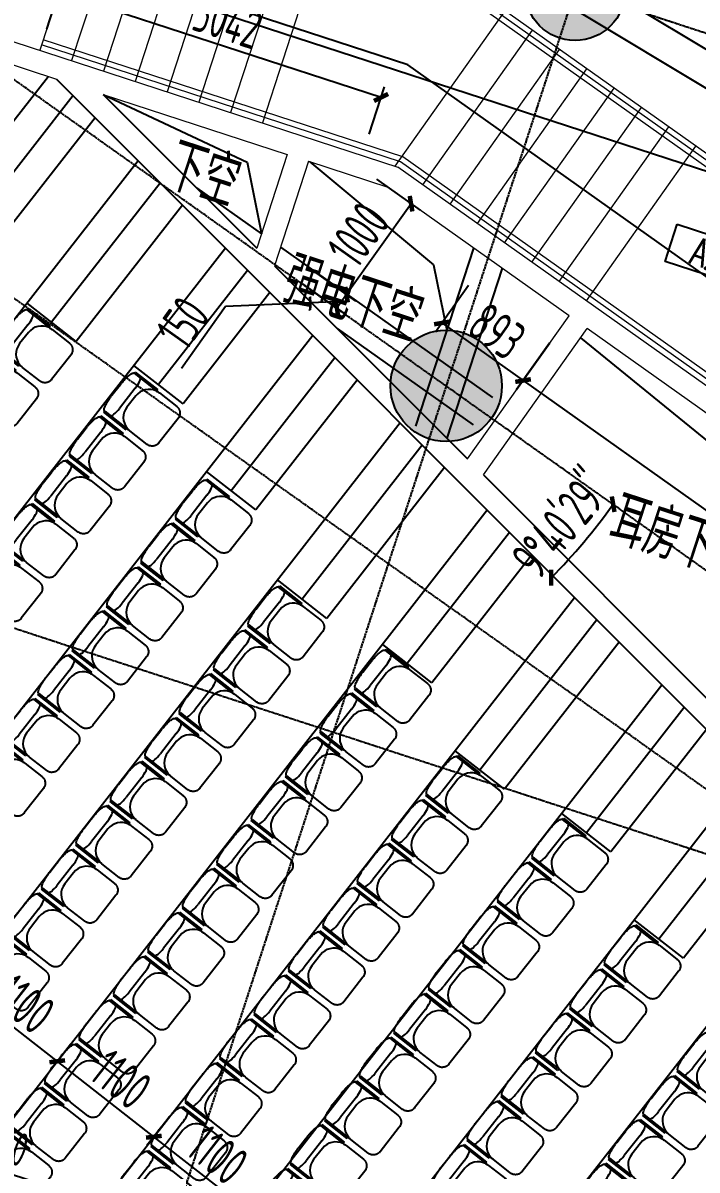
# Model space of a CAD drawing. Header units: millimetres. Extents: x 11515858 to 24947533, y -12784974 to -6116114.
# Drawn here: x 11852868 to 11858917, y -6331300 to -6321009 of the extents above; entities that cross this region are included whole.
import ezdxf
from ezdxf.enums import TextEntityAlignment as Align

# ---------------------------------------------------------------- set-up
doc = ezdxf.new("R2010")
doc.units = ezdxf.units.MM
doc.header["$LTSCALE"] = 10
doc.linetypes.add('A2-RG-AXIS$0$CENTER', pattern=[2, 1.25, -0.25, 0.25, -0.25])
doc.linetypes.add('A2-RG-AXIS$0$DOTE', pattern=[2.4200000000000004, 2, -0.2, 0.02, -0.2])
for name, color, linetype in [('A2-RB-F2$0$$34$A-DIMS-100', 1, 'Continuous'), ('A2-RB-F2$0$A-DIMS-100', 1, 'Continuous'), ('A2-RD-F2$0$A-FURN-FIXT', 9, 'Continuous'), ('A2-RD-F2$0$A-STRS', 50, 'Continuous'), ('A2-RG-AXIS$0$A-GRID', 1, 'A2-RG-AXIS$0$CENTER'), ('A2-RI-F2$0$$0$A-SYMB-NUMB-T', 4, 'Continuous'), ('A2-RI-F2$0$$4$A-SYMB', 4, 'Continuous'), ('A2-RI-F2$0$A-BEAM-PLAN-S', 2, 'Continuous'), ('A2-RI-F2$0$A-HOLE', 2, 'Continuous'), ('A2-RI-F2$0$A-STRS', 50, 'Continuous'), ('A2-RI-F2$0$A-SYMB', 4, 'Continuous'), ('A2-RI-F2$0$A-SYMB-AREA', 4, 'Continuous'), ('A2-RI-F2$0$A-SYMB-NAME', 4, 'Continuous'), ('A2-RI-F2$0$A-SYMB-VOID', 35, 'Continuous'), ('A2-RS-F2$0$A-HATH-GRAY', 8, 'Continuous'), ('A2-RS-F2$0$A-WALL-CONC', 6, 'Continuous'), ('A2-RV-F2$0$AUDIT_D_120618114340-341', 1, 'Continuous')]:
    doc.layers.add(name, color=color, linetype=linetype)
for name, color, linetype, lineweight in [('A2-RI-F2$0$A-FLOR-STRS', 2, 'Continuous', 5), ('A2-RI-F2$0$A-WALL', 7, 'Continuous', 5), ('A2-RV-F2$0$A-FLOR-STRS', 2, 'Continuous', 5)]:
    doc.layers.add(name, color=color, linetype=linetype, lineweight=lineweight)
doc.styles.add('A2-RB-F2$0$$0$XD2008', font='hzs.shx', dxfattribs={"width": 0.7, "bigfont": 'hztxt.shx'})
doc.styles.add('A2-RB-F2$0$XD2008', font='hzs.shx', dxfattribs={"width": 0.7, "bigfont": 'hztxt.shx'})
doc.styles.add('A2-RI-F2$0$$0$ECADI-TXT', font='simplex.shx', dxfattribs={"bigfont": 'hztxt.shx'})
doc.styles.add('A2-RI-F2$0$ECADI', font='hzs.shx', dxfattribs={"width": 0.7, "bigfont": 'hztxt.shx'})
doc.styles.add('A2-RI-F2$0$XD2008', font='hzs.shx', dxfattribs={"width": 0.7, "bigfont": 'hztxt.shx'})
doc.dimstyles.new('A2-RB-F2$0$$0$XD100$0', dxfattribs={"dimscale": 100, "dimtxt": 3.5, "dimasz": 1, "dimexe": 1, "dimexo": 2, "dimgap": 0.5, "dimtad": 1, "dimdec": 0, "dimdsep": 46, "dimtxsty": 'A2-RB-F2$0$$0$XD2008', "dimblk1": 'A2-RB-F2$0$$20$_ArchTick', "dimblk2": 'A2-RB-F2$0$$20$_ArchTick', "dimsah": 1, "dimcen": 2.5, "dimclrt": 4, "dimaunit": 1, "dimadec": 0, "dimazin": 0, "dimtfac": 1, "dimtdec": 0, "dimtix": 1, "dimtmove": 2, "dimatfit": 3, "dimfxl": 0, "dimtolj": 1, "dimtzin": 0, "dimarcsym": 0})
doc.dimstyles.new('A2-RB-F2$0$XD100$0', dxfattribs={"dimscale": 100, "dimtxt": 3.5, "dimasz": 1, "dimexe": 1, "dimexo": 2, "dimgap": 0.5, "dimtad": 1, "dimdec": 0, "dimdsep": 46, "dimtxsty": 'A2-RB-F2$0$XD2008', "dimblk1": 'A2-RB-F2$0$_ArchTick', "dimblk2": 'A2-RB-F2$0$_ArchTick', "dimsah": 1, "dimcen": 2.5, "dimclrt": 4, "dimaunit": 1, "dimadec": 0, "dimazin": 0, "dimtfac": 1, "dimtdec": 0, "dimtix": 1, "dimtmove": 1, "dimatfit": 3, "dimfxl": 0, "dimtolj": 1, "dimtzin": 0, "dimarcsym": 0})

# ---------------------------------------------------------------- blocks, each defined once
blk = doc.blocks.new('A2-RG-AXIS')
at = {"layer": 'A2-RG-AXIS$0$A-GRID', "linetype": 'A2-RG-AXIS$0$DOTE'}
for p, q in [((11843136.50935356, -6315929.719193917), (11881097.20048383, -6328302.69914212)), ((11859362.34334436, -6315993.225575831), (11846201.50084643, -6356370.424100057)), ((11876238.3543392, -6338141.901543668), (11846413.53616189, -6316997.839551634)), ((11875313.56968471, -6339447.571423201), (11845488.17958158, -6318303.103969011)), ((11840967.23776884, -6322585.112555077), (11878927.92889912, -6334958.092503279))]:
    blk.add_line(p, q, dxfattribs=at)
blk = doc.blocks.new('A2-RV-F2')
at = {"layer": 'A2-RV-F2$0$A-FLOR-STRS'}
for p, q in [((11853577.36285579, -6319543.347313716), (11853019.54043003, -6321254.6824922)), ((11853862.59399983, -6319636.316096038), (11853304.77026881, -6321347.655278925)), ((11854147.82514387, -6319729.284878361), (11853590.00010759, -6321440.62806565)), ((11854433.05628791, -6319822.253660684), (11853875.22994636, -6321533.600852375)), ((11854718.28743196, -6319915.222443007), (11854160.45978514, -6321626.573639103)), ((11855003.518576, -6320008.19122533), (11854445.68962391, -6321719.546425828)), ((11855288.74972004, -6320101.160007654), (11854730.91946269, -6321812.519212553)), ((11855573.97955882, -6320194.132794379), (11855016.14930147, -6321905.491999279)), ((11862496.82120203, -6324660.246092388), (11856729.96448108, -6320570.912291715)), ((11862438.97730658, -6324741.818659829), (11856684.52125971, -6320661.27829692)), ((11862467.89925431, -6324701.03237611), (11856707.24287039, -6320616.095294315)), ((11856206.69630498, -6322293.559647177), (11857194.60431273, -6320900.392884114)), ((11856456.06291662, -6322460.535352729), (11857439.32201505, -6321073.924570467)), ((11856255.03814502, -6322256.727861058), (11853035.03589449, -6321207.144185737)), ((11856277.76004862, -6322211.545066168), (11853050.53135894, -6321159.605879273)), ((11856700.77817668, -6322634.070483204), (11857684.03971738, -6321247.45625682)), ((11856945.49343675, -6322807.605613678), (11857928.75741971, -6321420.987943173)), ((11857190.20869681, -6322981.140744153), (11858173.47512203, -6321594.519629527)), ((11857434.92395688, -6323154.675874627), (11858418.19282435, -6321768.051315878)), ((11857679.63921694, -6323328.211005103), (11858662.91052668, -6321941.583002232)), ((11857924.35447701, -6323501.746135578), (11858907.62822901, -6322115.114688585)), ((11861571.39005307, -6325965.309231457), (11856277.76004862, -6322211.545066168)), ((11861542.46810535, -6326006.095515177), (11856255.03814502, -6322256.727861058))]:
    blk.add_line(p, q, dxfattribs=at)
at = {"layer": 'A2-RV-F2$0$AUDIT_D_120618114340-341'}
blk.add_lwpolyline([(11861976.20711541, -6325394.426032362), (11856320.92944895, -6321384.21401694), (11853298.45164291, -6320399.014902959)], dxfattribs=at)
blk = doc.blocks.new('A2-RB-F2$0$_ArchTick')
at = {"color": 0, "linetype": 'ByBlock', "const_width": 0.4}
blk.add_lwpolyline([(-0.5, -0.5), (0.5, 0.5)], dxfattribs=at)
blk = doc.blocks.new('*D1727')
at = {"layer": 'A2-RB-F2$0$A-DIMS-100', "color": 0, "lineweight": -2, "transparency": 16777216}
for p, q in [((11856041.74768361, -6322411.911125597), (11856432.09946362, -6322688.713363158)), ((11856350.52689816, -6322630.869464912), (11855771.94609804, -6323446.79511349)), ((11855463.16688349, -6323227.836774176), (11855853.5186635, -6323504.639011736))]:
    blk.add_line(p, q, dxfattribs=at)
at = {"layer": 'Defpoints', "color": 0, "transparency": 16777216}
for p in [(11855878.60255269, -6322296.223329106), (11855300.02175257, -6323112.148977685), (11855771.94609804, -6323446.79511349)]:
    blk.add_point(p, dxfattribs=at)
at = {"layer": 'A2-RB-F2$0$A-DIMS-100', "color": 0, "lineweight": -2, "transparency": 16777216, "xscale": 100, "yscale": 100, "zscale": 100}
for p, rotation in [((11856350.52689816, -6322630.869464912), 54.65917628206963), ((11855771.94609804, -6323446.79511349), 234.6591762820697)]:
    blk.add_blockref('A2-RB-F2$0$_ArchTick', p, dxfattribs=dict(at, rotation=rotation))
at = {"layer": 'A2-RB-F2$0$A-DIMS-100', "color": 4, "transparency": 16777216, "insert": (11855877.69822582, -6322908.683518148), "char_height": 350, "attachment_point": 5, "rotation": 54.659176282069666, "style": 'A2-RB-F2$0$XD2008'}
blk.add_mtext('\\A1;1000', dxfattribs=at)
blk = doc.blocks.new('*D1502')
at = {"layer": 'A2-RB-F2$0$A-DIMS-100', "color": 0, "lineweight": -2, "transparency": 16777216}
for p, q in [((11855463.16688349, -6323227.836774172), (11855853.51866335, -6323504.639011619)), ((11855376.44811283, -6323350.129233897), (11855766.79989269, -6323626.931471344)), ((11855771.94609789, -6323446.795113374), (11855685.22732723, -6323569.0875731)), ((11854685.10071628, -6323551.86497847), (11854289.83407827, -6324109.277509121)), ((11855728.58671256, -6323507.941343237), (11854685.10071628, -6323551.86497847))]:
    blk.add_line(p, q, dxfattribs=at)
at = {"layer": 'Defpoints', "color": 0, "transparency": 16777216}
for p in [(11855300.02175257, -6323112.148977684), (11855213.30298191, -6323234.441437408), (11855685.22732723, -6323569.0875731)]:
    blk.add_point(p, dxfattribs=at)
at = {"layer": 'A2-RB-F2$0$A-DIMS-100', "color": 0, "lineweight": -2, "transparency": 16777216, "xscale": 100, "yscale": 100, "zscale": 100}
for p, rotation in [((11855771.94609789, -6323446.795113374), 54.65917628280888), ((11855685.22732723, -6323569.0875731), 234.6591762828089)]:
    blk.add_blockref('A2-RB-F2$0$_ArchTick', p, dxfattribs=dict(at, rotation=rotation))
at = {"layer": 'A2-RB-F2$0$A-DIMS-100', "color": 4, "transparency": 16777216, "insert": (11854303.92912499, -6323700.422472746), "char_height": 350, "attachment_point": 5, "rotation": 54.65917628280887, "style": 'A2-RB-F2$0$XD2008'}
blk.add_mtext('\\A1;150', dxfattribs=at)
blk = doc.blocks.new('*D1503')
at = {"layer": 'A2-RB-F2$0$A-DIMS-100', "color": 0, "lineweight": -2, "transparency": 16777216}
for p, q in [((11857594.68432624, -6323881.085052416), (11857298.10709652, -6324299.323868078)), ((11857355.95099793, -6324217.751304862), (11860985.51887278, -6326791.513340025)), ((11861224.25220109, -6326454.847087579), (11860927.67497137, -6326873.085903241))]:
    blk.add_line(p, q, dxfattribs=at)
at = {"layer": 'Defpoints', "color": 0, "transparency": 16777216}
for p in [(11857710.37212906, -6323717.939925984), (11861339.94000391, -6326291.701961148), (11860985.51887278, -6326791.513340025)]:
    blk.add_point(p, dxfattribs=at)
at = {"layer": 'A2-RB-F2$0$A-DIMS-100', "color": 0, "lineweight": -2, "transparency": 16777216, "xscale": 100, "yscale": 100, "zscale": 100}
for p, rotation in [((11857355.95099793, -6324217.751304862), 144.6591740588575), ((11860985.51887278, -6326791.513340025), 324.6591740588575)]:
    blk.add_blockref('A2-RB-F2$0$_ArchTick', p, dxfattribs=dict(at, rotation=rotation))
at = {"layer": 'A2-RB-F2$0$A-DIMS-100', "color": 4, "transparency": 16777216, "insert": (11859300.88371353, -6325321.09405521), "char_height": 350, "attachment_point": 5, "rotation": 324.6591740588575, "style": 'A2-RB-F2$0$XD2008'}
blk.add_mtext('\\A1;4450', dxfattribs=at)
blk = doc.blocks.new('A2-RB-F2$0$$20$_ArchTick')
at = {"color": 0, "linetype": 'ByBlock', "const_width": 0.4}
blk.add_lwpolyline([(-0.5, -0.5), (0.5, 0.5)], dxfattribs=at)
blk = doc.blocks.new('*D1527')
at = {"layer": 'A2-RB-F2$0$$34$A-DIMS-100', "color": 0, "lineweight": -2, "transparency": 16777216}
blk.add_arc((11853995.59001776, -6322370.949350424), 5110.358924949344, 314.984351834306, 324.6591762822143, dxfattribs=at)
at = {"layer": 'Defpoints', "color": 0, "transparency": 16777216}
for p in [(11846414.43585319, -6316995.079318626), (11856870.41711742, -6325247.347178748), (11857805.79238139, -6325776.5515424), (11858582.98514944, -6326960.850912149), (11876238.13436537, -6338143.353524478)]:
    blk.add_point(p, dxfattribs=at)
at = {"layer": 'A2-RB-F2$0$$34$A-DIMS-100', "color": 0, "lineweight": -2, "transparency": 16777216, "xscale": 100, "yscale": 100, "zscale": 100}
for p, rotation in [((11858164.24089708, -6325326.980166934), 54.65917628221432), ((11857608.1724239, -6325985.505575), 224.984351834306)]:
    blk.add_blockref('A2-RB-F2$0$$20$_ArchTick', p, dxfattribs=dict(at, rotation=rotation))
at = {"layer": 'A2-RB-F2$0$$34$A-DIMS-100', "color": 4, "transparency": 16777216, "insert": (11857702.73724766, -6325501.318618974), "char_height": 350, "attachment_point": 5, "rotation": 49.82176405825204, "style": 'A2-RB-F2$0$$0$XD2008'}
blk.add_mtext('\\A1;9°40\'29"', dxfattribs=at)
blk = doc.blocks.new('*D1585')
at = {"layer": 'A2-RB-F2$0$A-DIMS-100', "color": 0, "lineweight": -2, "transparency": 16777216}
for p, q in [((11854161.17718918, -6330849.053038787), (11853980.88998018, -6331080.035817752)), ((11854909.55161057, -6331678.022085348), (11854042.41875538, -6331001.205558188)), ((11855028.31004437, -6331525.869565947), (11854848.02283538, -6331756.852344912))]:
    blk.add_line(p, q, dxfattribs=at)
at = {"layer": 'Defpoints', "color": 0, "transparency": 16777216}
for p in [(11854284.23473957, -6330691.39251966), (11854042.41875538, -6331001.205558188), (11855151.36759477, -6331368.20904682)]:
    blk.add_point(p, dxfattribs=at)
at = {"layer": 'A2-RB-F2$0$A-DIMS-100', "color": 0, "lineweight": -2, "transparency": 16777216, "xscale": 100, "yscale": 100, "zscale": 100}
for p, rotation in [((11854042.41875538, -6331001.205558188), 142.0271681654431), ((11854909.55161057, -6331678.022085348), 322.0271681654431)]:
    blk.add_blockref('A2-RB-F2$0$_ArchTick', p, dxfattribs=dict(at, rotation=rotation))
at = {"layer": 'A2-RB-F2$0$A-DIMS-100', "color": 4, "transparency": 16777216, "insert": (11854614.42492717, -6331162.245737752), "char_height": 350, "attachment_point": 5, "rotation": 322.02716816544313, "style": 'A2-RB-F2$0$XD2008'}
blk.add_mtext('\\A1;1100', dxfattribs=at)
blk = doc.blocks.new('*D1588')
at = {"layer": 'A2-RB-F2$0$A-DIMS-100', "color": 0, "lineweight": -2, "transparency": 16777216}
for p, q in [((11856865.93970245, -6323364.325182511), (11856569.36246652, -6323782.564041344)), ((11856627.20636476, -6323700.991475884), (11857355.53979765, -6324217.459785325)), ((11857594.27313534, -6323880.793491951), (11857297.6958994, -6324299.032350785))]:
    blk.add_line(p, q, dxfattribs=at)
at = {"layer": 'Defpoints', "color": 0, "transparency": 16777216}
for p in [(11856981.62749894, -6323201.180051591), (11857709.96093183, -6323717.648361031), (11857355.53979765, -6324217.459785325)]:
    blk.add_point(p, dxfattribs=at)
at = {"layer": 'A2-RB-F2$0$A-DIMS-100', "color": 0, "lineweight": -2, "transparency": 16777216, "xscale": 100, "yscale": 100, "zscale": 100}
for p, rotation in [((11856627.20636476, -6323700.991475884), 144.6591762824546), ((11857355.53979765, -6324217.459785325), 324.6591762824546)]:
    blk.add_blockref('A2-RB-F2$0$_ArchTick', p, dxfattribs=dict(at, rotation=rotation))
at = {"layer": 'A2-RB-F2$0$A-DIMS-100', "color": 4, "transparency": 16777216, "insert": (11857121.52185225, -6323775.687358318), "char_height": 350, "attachment_point": 5, "rotation": 324.6591762824546, "style": 'A2-RB-F2$0$XD2008'}
blk.add_mtext('\\A1;893', dxfattribs=at)
blk = doc.blocks.new('*D1841')
at = {"layer": 'A2-RB-F2$0$A-DIMS-100', "color": 0, "lineweight": -2, "transparency": 16777216}
for p, q in [((11853294.04433398, -6330172.236511627), (11853113.75712499, -6330403.219290594)), ((11854042.41875538, -6331001.205558189), (11853175.28590018, -6330324.38903103)), ((11854161.17718918, -6330849.053038787), (11853980.88998018, -6331080.035817753))]:
    blk.add_line(p, q, dxfattribs=at)
at = {"layer": 'Defpoints', "color": 0, "transparency": 16777216}
for p in [(11853417.10188438, -6330014.5759925), (11853175.28590018, -6330324.38903103), (11854284.23473957, -6330691.39251966)]:
    blk.add_point(p, dxfattribs=at)
at = {"layer": 'A2-RB-F2$0$A-DIMS-100', "color": 0, "lineweight": -2, "transparency": 16777216, "xscale": 100, "yscale": 100, "zscale": 100}
for p, rotation in [((11853175.28590018, -6330324.38903103), 142.0271681654431), ((11854042.41875538, -6331001.205558189), 322.0271681654431)]:
    blk.add_blockref('A2-RB-F2$0$_ArchTick', p, dxfattribs=dict(at, rotation=rotation))
at = {"layer": 'A2-RB-F2$0$A-DIMS-100', "color": 4, "transparency": 16777216, "insert": (11853747.29207197, -6330485.429210594), "char_height": 350, "attachment_point": 5, "rotation": 322.02716816544313, "style": 'A2-RB-F2$0$XD2008'}
blk.add_mtext('\\A1;1100', dxfattribs=at)
blk = doc.blocks.new('*D1842')
at = {"layer": 'A2-RB-F2$0$A-DIMS-100', "color": 0, "lineweight": -2, "transparency": 16777216}
for p, q in [((11852426.91147879, -6329495.419984469), (11852246.62426979, -6329726.402763436)), ((11853175.28590018, -6330324.38903103), (11852308.15304499, -6329647.572503872)), ((11853294.04433398, -6330172.236511627), (11853113.75712499, -6330403.219290594))]:
    blk.add_line(p, q, dxfattribs=at)
at = {"layer": 'Defpoints', "color": 0, "transparency": 16777216}
for p in [(11852549.96902918, -6329337.759465342), (11852308.15304499, -6329647.572503872), (11853417.10188438, -6330014.5759925)]:
    blk.add_point(p, dxfattribs=at)
at = {"layer": 'A2-RB-F2$0$A-DIMS-100', "color": 0, "lineweight": -2, "transparency": 16777216, "xscale": 100, "yscale": 100, "zscale": 100}
for p, rotation in [((11852308.15304499, -6329647.572503872), 142.0271681654431), ((11853175.28590018, -6330324.38903103), 322.0271681654431)]:
    blk.add_blockref('A2-RB-F2$0$_ArchTick', p, dxfattribs=dict(at, rotation=rotation))
at = {"layer": 'A2-RB-F2$0$A-DIMS-100', "color": 4, "transparency": 16777216, "insert": (11852880.15921678, -6329808.612683436), "char_height": 350, "attachment_point": 5, "rotation": 322.02716816544313, "style": 'A2-RB-F2$0$XD2008'}
blk.add_mtext('\\A1;1100', dxfattribs=at)
blk = doc.blocks.new('*D1858')
at = {"layer": 'A2-RB-F2$0$A-DIMS-100', "color": 0, "lineweight": -2, "transparency": 16777216}
for p, q in [((11853081.54751843, -6321064.537490444), (11853219.94181733, -6320639.95966555)), ((11856081.34980562, -6321677.83521146), (11853188.95088842, -6320735.036278475)), ((11855973.94643562, -6322007.336423429), (11856112.34073452, -6321582.758598534))]:
    blk.add_line(p, q, dxfattribs=at)
at = {"layer": 'Defpoints', "color": 0, "transparency": 16777216}
for p in [(11853188.95088842, -6320735.036278475), (11853019.56566061, -6321254.690716296), (11855911.96457781, -6322197.489649279)]:
    blk.add_point(p, dxfattribs=at)
at = {"layer": 'A2-RB-F2$0$A-DIMS-100', "color": 0, "lineweight": -2, "transparency": 16777216, "xscale": 100, "yscale": 100, "zscale": 100}
for p, rotation in [((11853188.95088842, -6320735.036278475), 161.9462360832187), ((11856081.34980562, -6321677.83521146), 341.9462360832187)]:
    blk.add_blockref('A2-RB-F2$0$_ArchTick', p, dxfattribs=dict(at, rotation=rotation))
at = {"layer": 'A2-RB-F2$0$A-DIMS-100', "color": 4, "transparency": 16777216, "insert": (11854704.87993706, -6320992.513365885), "char_height": 350, "attachment_point": 5, "rotation": 341.94623608321865, "style": 'A2-RB-F2$0$XD2008'}
blk.add_mtext('\\A1;3042', dxfattribs=at)
blk = doc.blocks.new('*D1859')
at = {"layer": 'A2-RB-F2$0$A-DIMS-100', "color": 0, "lineweight": -2, "transparency": 16777216}
for p, q in [((11850609.52899955, -6320258.78950474), (11850747.91810612, -6319834.214525543)), ((11853188.94483279, -6320735.038842777), (11850716.92804052, -6319929.291419863)), ((11853081.54579183, -6321064.536927653), (11853219.9348984, -6320639.961948456))]:
    blk.add_line(p, q, dxfattribs=at)
at = {"layer": 'Defpoints', "color": 0, "transparency": 16777216}
for p in [(11850716.92804052, -6319929.291419863), (11850547.54886833, -6320448.943293381), (11853019.56566061, -6321254.690716294)]:
    blk.add_point(p, dxfattribs=at)
at = {"layer": 'A2-RB-F2$0$A-DIMS-100', "color": 0, "lineweight": -2, "transparency": 16777216, "xscale": 100, "yscale": 100, "zscale": 100}
for p, rotation in [((11850716.92804052, -6319929.291419863), 161.9467563309497), ((11853188.94483279, -6320735.038842777), 341.9467563309497)]:
    blk.add_blockref('A2-RB-F2$0$_ArchTick', p, dxfattribs=dict(at, rotation=rotation))
at = {"layer": 'A2-RB-F2$0$A-DIMS-100', "color": 4, "transparency": 16777216, "insert": (11852022.66408427, -6320118.242119099), "char_height": 350, "attachment_point": 5, "rotation": 341.94675633094977, "style": 'A2-RB-F2$0$XD2008'}
blk.add_mtext('\\A1;2600', dxfattribs=at)
blk = doc.blocks.new('A2-RD-F2$0$M_Seating-Auditorium - 457 x 610mm-3355791-Documents - Level 2')
at = {"layer": 'A2-RD-F2$0$A-FURN-FIXT'}
for p, q in [((-67.8721311474219, 64.8640147484839), (-55.11774057522416, 64.86401474662125)), ((-67.87213114835322, -189.8754098340869), (-67.8721311474219, 64.8640147484839)), ((-55.17213114723563, 64.1245901659131), (-55.17213114816695, -215.2754098344594)), ((97.24601343553513, 101.1016527824104), (197.2460134364665, 101.1016527824104)), ((197.2460134364665, 101.1016527824104), (224.1976302796975, 100.7406644746661)), ((376.5674276854843, 64.74499516934156), (389.327868851833, 64.74499516934156)), ((376.6278688516468, -215.2754098344594), (376.6278688525781, 64.12459016405046)), ((389.327868851833, 64.74499516934156), (389.327868851833, -189.8754098340869)), ((275.0278688520193, -24.8970789629966), (46.42786885239184, -24.89707896485925)), ((224.2278688522056, -70.3439271710813), (97.2278688531369, -70.34392717294395)), ((-51.68561952654272, -189.8754098340869), (-67.87213114835322, -189.8754098340869)), ((389.327868851833, -189.8754098340869), (373.1413572309539, -189.8754098359495)), ((-55.17213114723563, -418.7653738409281), (-55.17213114816695, -222.1639991626143)), ((376.6278688525781, -222.1639991607517), (376.6278688525781, -418.7653738409281)), ((300.4278688523918, -494.675409834832), (21.02786885295063, -494.6754098366946))]:
    blk.add_line(p, q, dxfattribs=at)
for centre, major_axis, ratio, start_param, end_param in [((46.42786885239184, -0.9142177831381559), (-101.6, 7.33191285462453e-14), 0.2360517832571222, 8.659739592076221e-15, 1.57079632679488), ((97.22786885220557, -222.1639991607517), (152.4, 0), 0.9961946980917458, 1.570796326794891, 2.93184479317337), ((224.2278688522056, -222.1639991626143), (152.3999999999999, 0), 0.9961946980917464, 0.2153982197187818, 1.570796326794891), ((275.0278688520193, -0.9142177831381559), (-101.6, 1.579181230226822e-13), 0.2360517832571223, 1.570796326794879, 3.141592653589793)]:
    blk.add_ellipse(centre, major_axis=major_axis, ratio=ratio, start_param=start_param, end_param=end_param, dxfattribs=at)
for points, knots in [([(-55.11774057522416, 64.86401474662125), (-55.11004229728132, 66.7768840957433), (-53.86482323799282, 70.54912848770618), (-46.39091866370291, 77.96323151513934), (-28.06553080584854, 86.5161849707365), (0.4932466503232718, 93.30803338252008), (27.79179972130805, 97.28494217991829), (49.96081585437059, 99.46989065222442), (73.34308157861233, 100.8038344364613), (89.20321675483137, 101.0998218525201), (97.24601343553513, 101.1016527824104)], [-1, -1, -1, -1, -0.9, -0.8, -0.6, -0.4, -0.3, -0.2, -0.1, 0, 0, 0, 0]), ([(21.02786885295063, -494.6754098366946), (16.68256388325244, -494.6634803917259), (10.27985968533903, -494.1221997998655), (1.999305680394173, -492.3628728315234), (-4.167799005284905, -490.4947144147009), (-10.15554725565016, -488.126376401633), (-15.84592180885375, -485.2950214743614), (-21.37159956339747, -481.9409868828952), (-29.40527653228492, -476.1012329012156), (-39.05291312001646, -466.4892339669168), (-46.68220501579344, -454.3977062255144), (-51.03932499419898, -443.8907942865044), (-54.21612061094493, -432.9406127575785), (-55.15616446454078, -424.5370668694377), (-55.17213114723563, -418.7653738409281)], [-1, -1, -1, -1, -0.8928571428571428, -0.8392857142857142, -0.7857142857142857, -0.7321428571428572, -0.6785714285714286, -0.625, -0.5714285714285714, -0.4285714285714285, -0.2857142857142857, -0.2142857142857143, -0.1428571428571428, 0, 0, 0, 0]), ([(376.6278688525781, -418.7653738409281), (376.6158938398585, -423.0941436104476), (376.0725456457585, -429.4724835883826), (374.3064983319491, -437.7215275838971), (372.431203853339, -443.8651645742357), (370.0538191748783, -449.8301276378334), (367.2116489317268, -455.4988485965878), (363.8448024727404, -461.0034994762391), (357.9827415794134, -469.0066058821976), (348.3340263720602, -478.617530297488), (336.1963109578937, -486.217790434137), (325.6492643216625, -490.5583302564919), (314.6572548802942, -493.7230372056365), (306.2216088091955, -494.6595039088279), (300.4278688523918, -494.675409834832)], [-1, -1, -1, -1, -0.8928571428571428, -0.8392857142857142, -0.7857142857142857, -0.7321428571428572, -0.6785714285714286, -0.625, -0.5714285714285714, -0.4285714285714285, -0.2857142857142857, -0.2142857142857143, -0.1428571428571428, 0, 0, 0, 0])]:
    blk.add_open_spline(points, degree=3, knots=knots, dxfattribs=at)
for points in [[(224.1976302796975, 100.7406644746661), (232.2407459719107, 100.7388457730412), (248.1015378125012, 100.4448465909809), (271.4846068415791, 99.11975661106408), (293.6549574593082, 96.9495931006968), (314.1279878132045, 93.98609917797148), (332.3831918248907, 90.30263036675751), (347.9753285255283, 85.9900415353477), (360.5198089368641, 81.15351590514183), (369.7061188723892, 75.91601724736392), (375.3152295127511, 70.39202735759318), (376.5597291020676, 66.6450917609036), (376.5674276854843, 64.74499516934156)], [(-55.17213114816695, -222.1639991626143), (-55.17045986279845, -216.7204779181629), (-54.58770330715925, -205.8955251257867), (-52.84611877985299, -195.1947517022491), (-51.68561952654272, -189.8754098340869)], [(373.1413572309539, -189.8754098359495), (374.3018564861268, -195.1947517022491), (376.0434410106391, -205.895525123924), (376.6261975672096, -216.7204779200256), (376.6278688525781, -222.1639991607517)]]:
    blk.add_open_spline(points, degree=3, dxfattribs=at)
blk = doc.blocks.new('A2-RD-F2')
at = {"layer": 'A2-RD-F2$0$A-STRS'}
for p, q in [((11853095.64388263, -6321489.845651692), (11846592.11206266, -6329822.127576865)), ((11853316.90072344, -6321661.444481253), (11852473.31336045, -6322742.243027572)), ((11853516.34136022, -6321860.994087058), (11852694.03808723, -6322914.523598126)), ((11853900.97687399, -6322245.839755388), (11847547.79648732, -6330385.492419297)), ((11854100.41751076, -6322445.389361188), (11853125.09550246, -6323694.965463204)), ((11854299.85814753, -6322644.93896699), (11853345.82022924, -6323867.246033757)), ((11854684.4936613, -6323029.784635323), (11848502.10043556, -6330950.625918969)), ((11854883.93429807, -6323229.334241123), (11854084.52152045, -6324253.536601018)), ((11855083.37493484, -6323428.883846924), (11854305.24624723, -6324425.817171571)), ((11853345.82022924, -6323867.246033759), (11852904.37077569, -6323522.684892655)), ((11855468.01044862, -6323813.729515257), (11849453.59784922, -6331519.35513219)), ((11854305.24624723, -6324425.817171573), (11853863.79679368, -6324081.256030469)), ((11855667.45108539, -6324013.279121062), (11854736.21813047, -6325206.368619676)), ((11855866.89172216, -6324212.82872686), (11854956.94285725, -6325378.649190231)), ((11856251.52723593, -6324597.674395194), (11850412.61625465, -6332078.448500521)), ((11856450.9678727, -6324797.224000991), (11855372.61807868, -6326178.798620199)), ((11856650.40850947, -6324996.773606794), (11855593.34280546, -6326351.079190753)), ((11854956.94285725, -6325378.649190233), (11854515.4934037, -6325034.08804913)), ((11857035.04402324, -6325381.619275128), (11851359.34711767, -6332653.284586869)), ((11857234.48466001, -6325581.168880927), (11856316.66190287, -6326757.077322908)), ((11857433.92529678, -6325780.71848673), (11856537.38662965, -6326929.35789346)), ((11855593.34280546, -6326351.079190753), (11855151.89335191, -6326006.518049652)), ((11857818.56081055, -6326165.564155062), (11852321.46017449, -6333208.413108325)), ((11858018.00144732, -6326365.113760861), (11856967.14850382, -6327711.459597173)), ((11856537.38662965, -6326929.35789346), (11856095.9371761, -6326584.796752357)), ((11858217.44208409, -6326564.663366661), (11857187.8732306, -6327883.740167726)), ((11858602.07759786, -6326949.509034994), (11853283.5732313, -6333763.541629781)), ((11858801.51823463, -6327149.058640796), (11857923.87315985, -6328273.491702057)), ((11859000.95887141, -6327348.608246599), (11858144.59788663, -6328445.77227261)), ((11857187.8732306, -6327883.740167726), (11856746.42377705, -6327539.179026622)), ((11859385.59438518, -6327733.453914931), (11854238.38750849, -6334328.021299391)), ((11859585.03502195, -6327933.003520732), (11858574.3597608, -6329227.873976318)), ((11858144.59788663, -6328445.77227261), (11857703.14843308, -6328101.211131507)), ((11859784.47565872, -6328132.553126532), (11858795.08448758, -6329400.154546871)), ((11860169.11117249, -6328517.398794866), (11855197.32046329, -6334887.224146496)), ((11858795.08448758, -6329400.154546871), (11858353.63503403, -6329055.593405767))]:
    blk.add_line(p, q, dxfattribs=at)
at = {"layer": 'A2-RD-F2$0$A-FURN-FIXT'}
for p, rotation in [((11852722.58956835, -6323919.270228026), 51.87704553410119), ((11852413.91402044, -6324312.614105727), 51.87704553410119), ((11853685.79872487, -6324487.89877331), 51.87704553410119), ((11853377.12317697, -6324881.242651009), 51.87704553410119), ((11853068.44762906, -6325274.58652871), 51.87704553410119), ((11854328.64345261, -6325447.813382242), 51.87704553410119), ((11852759.77208115, -6325667.930406409), 51.87704553410119), ((11854019.96790471, -6325841.157259941), 51.87704553410119), ((11852451.09653324, -6326061.274284109), 51.87704553410119), ((11853711.29235679, -6326234.50113764), 51.87704553410119), ((11854979.4047937, -6326406.102043971), 51.87704553410119), ((11853402.61680889, -6326627.84501534), 51.87704553410119), ((11854670.72924579, -6326799.445921673), 51.87704553410119), ((11853093.94126098, -6327021.188893039), 51.87704553410119), ((11855936.30214698, -6326973.020675911), 51.82333322677255), ((11854362.05369789, -6327192.789799372), 51.87704553410119), ((11852785.26571307, -6327414.532770738), 51.87704553410119), ((11855627.25799145, -6327366.075010492), 51.82333322677255), ((11854053.37814998, -6327586.133677071), 51.87704553410119), ((11852476.59016516, -6327807.876648437), 51.87704553410119), ((11855318.21383591, -6327759.129345071), 51.82333322677255), ((11856577.40403465, -6327927.419791944), 51.91661631959516), ((11853744.70260207, -6327979.47755477), 51.87704553410119), ((11855009.16968038, -6328152.18367965), 51.82333322677255), ((11856269.00021931, -6328320.976759471), 51.91661631959516), ((11853436.02705416, -6328372.821432469), 51.87704553410119), ((11854700.12552485, -6328545.238014229), 51.82333322677255), ((11857527.50944545, -6328489.420073741), 51.75596005923165), ((11853127.35150625, -6328766.165310169), 51.87704553410119), ((11855960.59640398, -6328714.533726998), 51.91661631959516), ((11857218.00331748, -6328882.110736662), 51.75596005923165), ((11854391.08136932, -6328938.292348808), 51.82333322677255), ((11852818.67595834, -6329159.509187868), 51.87704553410119), ((11855652.19258865, -6329108.090694522), 51.91661631959516), ((11856908.49718951, -6329274.801399586), 51.75596005923165), ((11854082.03721378, -6329331.346683387), 51.82333322677255), ((11858177.18941019, -6329446.792876499), 51.75596005923179), ((11852510.00041044, -6329552.853065567), 51.87704553410119), ((11855343.78877332, -6329501.647662047), 51.91661631959516), ((11856598.99106153, -6329667.492062508), 51.75596005923165), ((11853772.99305825, -6329724.401017966), 51.82333322677255), ((11855035.38495798, -6329895.204629572), 51.91661631959516), ((11857869.30827893, -6329840.758876322), 51.75596005923239), ((11856289.48493356, -6330060.18272543), 51.75596005923165), ((11853463.94890272, -6330117.455352543), 51.82333322677255), ((11854726.98114265, -6330288.761597097), 51.91661631959516), ((11857561.42714768, -6330234.724876145), 51.75596005923239), ((11858831.48979259, -6330403.179089347), 51.75596005923182), ((11853154.90474719, -6330510.509687122), 51.82333322677255), ((11855979.97880558, -6330452.873388353), 51.75596005923165), ((11857253.54601642, -6330628.690875968), 51.75596005923179), ((11854418.57732732, -6330682.318564624), 51.91661631959516), ((11858523.60866133, -6330797.14508917), 51.75596005923182), ((11852845.86059166, -6330903.564021701), 51.82333322677255), ((11855670.47267761, -6330845.564051275), 51.75596005923165), ((11856945.66488517, -6331022.656875791), 51.75596005923179), ((11854110.17351198, -6331075.87553215), 51.91661631959516), ((11855360.96654964, -6331238.254714199), 51.75596005923165), ((11858215.72753008, -6331191.111088993), 51.75596005923182), ((11852536.81643612, -6331296.618356282), 51.82333322677255), ((11856637.78375392, -6331416.622875614), 51.75596005922773), ((11853801.76969665, -6331469.432499675), 51.91661631959516), ((11855051.46042166, -6331630.94537712), 51.75596005923165), ((11857907.84639882, -6331585.077088816), 51.75596005923182)]:
    blk.add_blockref('A2-RD-F2$0$M_Seating-Auditorium - 457 x 610mm-3355791-Documents - Level 2', p, dxfattribs=dict(at, rotation=rotation))
blk = doc.blocks.new('A2-RS-F2')
at = {"layer": 'A2-RS-F2$0$A-HATH-GRAY'}
h = blk.add_hatch(color=256, dxfattribs=at)
edge = h.paths.add_edge_path()
edge.add_arc((11857822.7818804, -6320716.590825546), 450, 0, 360)
h = blk.add_hatch(color=256, dxfattribs=at)
edge = h.paths.add_edge_path()
edge.add_arc((11856666.26714468, -6324264.75245036), 500, 0, 360)
at = {"layer": 'A2-RS-F2$0$A-WALL-CONC'}
for centre, radius in [((11857822.7818804, -6320716.590825546), 450), ((11856666.26714468, -6324264.75245036), 500)]:
    blk.add_circle(centre, radius, dxfattribs=at)
blk = doc.blocks.new('A2-RI-F2$0$5erhfh')
at = {"layer": 'A2-RI-F2$0$A-SYMB-AREA', "style": 'A2-RI-F2$0$ECADI', "width": 0.7}
blk.add_attdef('340M2', text='', height=2.5, dxfattribs=at).set_placement((0, 1.25), align=Align.MIDDLE_LEFT)
at = {"layer": 'A2-RI-F2$0$A-SYMB-NAME', "style": 'A2-RI-F2$0$ECADI', "width": 0.7}
blk.add_attdef('CHINESENAME', (-12.29193252821193, 3.0875), '', height=4.5, dxfattribs=at)
blk = doc.blocks.new('A2-RI-F2$0$ECADI-TAG-HGHT（国标）')
at = {"color": 1}
blk.add_line((-2.121320343547268, 2.121320343554544), (12.35464704802143, 2.121320343554544), dxfattribs=at)
at = {"color": 1, "const_width": 0.5}
blk.add_lwpolyline([(-2.121320343547268, 2.121320343554544), (1.455191522836685e-11, -7.275957614183426e-12), (2.121320343576372, 2.121320343554544)], dxfattribs=at)
at = {"color": 1}
blk.add_point((-1.480769230751321, 4.599999999991269), dxfattribs=at)
at = {"style": 'A2-RI-F2$0$XD2008', "width": 0.7}
blk.add_attdef('FL', text='', height=3, dxfattribs=at).set_placement((-2.68878502388543, 2.967328765211278), align=Align.RIGHT)
for tag, p in [('F.F.L.', (2.283611041915719, 2.967328765211278)), ('T.O.S.', (2.283611041915719, -1.104423031581973))]:
    blk.add_attdef(tag, p, '', height=3, dxfattribs=at)
blk = doc.blocks.new('A2-RI-F2$0$$0$ECADI-TAG-CODE')
at = {"layer": 'A2-RI-F2$0$$0$A-SYMB-NUMB-T', "color": 1}
blk.add_lwpolyline([(1.793912929315411e-08, 3.499999970167053), (15.00000001793913, 3.499999970167053), (15.00000001793913, -2.983294677960657e-08), (1.793912929315411e-08, -2.983294677960657e-08)], close=True, dxfattribs=at)
at = {"layer": 'A2-RI-F2$0$$0$A-SYMB-NUMB-T', "style": 'A2-RI-F2$0$$0$ECADI-TXT', "width": 0.7}
blk.add_attdef('CODE', text='', height=2.5, dxfattribs=at).set_placement((7.500000017939129, 1.749999970167053), align=Align.MIDDLE_CENTER)
blk = doc.blocks.new('A2-RB-F2')
at = {"layer": 'A2-RB-F2$0$$34$A-DIMS-100'}
dim = blk.add_angular_dim_2l(base=(11857805.79238139, -6325776.5515424), line1=((11856870.41711742, -6325247.347178745), (11858582.98514944, -6326960.850912147)), line2=((11846414.43585319, -6316995.079318625), (11876238.13436537, -6338143.353524477)), dimstyle='A2-RB-F2$0$$0$XD100$0', override={"dimadec": 4}, dxfattribs=at)
dim.commit()
dim.dimension.update_dxf_attribs({"geometry": '*D1527', "text_midpoint": (11857702.73724767, -6325501.318618972)})
at = {"layer": 'A2-RB-F2$0$A-DIMS-100'}
for p1, p2, distance, picture, middle in [((11853019.56566061, -6321254.690716295), (11850547.54886833, -6320448.943293381), -546.5595792061704, '*D1859', (11852022.66408427, -6320118.242119099)), ((11855911.96457781, -6322197.489649279), (11853019.56566061, -6321254.690716295), -546.5638939276095, '*D1858', (11854704.87993706, -6320992.513365885)), ((11855878.60255269, -6322296.223329106), (11855300.02175257, -6323112.148977685), 578.5331659097291, '*D1727', (11855877.69822582, -6322908.683518148)), ((11856981.62749894, -6323201.18005159), (11857709.96093182, -6323717.648361031), -612.7200014702761, '*D1588', (11857121.52185225, -6323775.687358318)), ((11853417.10188438, -6330014.575992502), (11852549.96902918, -6329337.759465343), 393.0128357356157, '*D1842', (11852880.15921678, -6329808.612683436)), ((11854284.23473957, -6330691.392519661), (11853417.10188438, -6330014.575992502), 393.0128357406118, '*D1841', (11853747.29207197, -6330485.429210594)), ((11855151.36759477, -6331368.20904682), (11854284.23473957, -6330691.392519661), 393.01283573300134, '*D1585', (11854614.42492717, -6331162.245737752))]:
    dim = blk.add_aligned_dim(p1=p1, p2=p2, distance=distance, dimstyle='A2-RB-F2$0$XD100$0', dxfattribs=at)
    dim.commit()
    dim.dimension.update_dxf_attribs({"geometry": picture, "text_midpoint": middle})
dim = blk.add_linear_dim(base=(11855685.22732723, -6323569.0875731), p1=(11855300.02175257, -6323112.148977685), p2=(11855213.30298191, -6323234.44143741), angle=234.65917628280886, dimstyle='A2-RB-F2$0$XD100$0', dxfattribs=at)
dim.commit()
dim.dimension.update_dxf_attribs({"geometry": '*D1502', "text_midpoint": (11854656.17876715, -6323592.651261201), "dimtype": 129})
dim = blk.add_aligned_dim(p1=(11857710.37212906, -6323717.939925984), p2=(11861339.94000391, -6326291.701961148), distance=-612.7199626631276, text='4450', dimstyle='A2-RB-F2$0$XD100$0', dxfattribs=at)
dim.commit()
dim.dimension.update_dxf_attribs({"geometry": '*D1503', "text_midpoint": (11859300.88371353, -6325321.09405521)})
blk = doc.blocks.new('A2-RI-F2')
at = {"layer": 'A2-RI-F2$0$A-BEAM-PLAN-S'}
for p, q in [((11862790.42003443, -6323524.83861664), (11857900.00638108, -6320587.996982397)), ((11862617.85471736, -6323771.146906216), (11857745.55737973, -6320845.184668695))]:
    blk.add_line(p, q, dxfattribs=at)
at = {"layer": 'A2-RI-F2$0$A-HOLE'}
for p, q in [((11854425.16134451, -6322487.390634408), (11855007.71103007, -6322900.482273051)), ((11855178.57441246, -6323021.643156606), (11857080.36519227, -6324370.221465132)), ((11856911.32065376, -6323028.555552138), (11856390.63867033, -6324625.996358817)), ((11857167.61500544, -6323210.301773223), (11856670.86463586, -6324734.32091799)), ((11855687.08461159, -6323750.003382615), (11856906.83349753, -6324614.939161514))]:
    blk.add_line(p, q, dxfattribs=at)
at = {"layer": 'A2-RI-F2$0$A-SYMB-VOID'}
for points in [[(11853588.83147176, -6321650.603813376), (11854879.21967961, -6322258.042360403), (11855007.71103007, -6322900.482273051)], [(11855440.76916949, -6322254.256675709), (11856553.02444645, -6323180.197335877), (11856671.31653946, -6323764.882865449)], [(11859363.7587468, -6327428.686354267), (11860842.02500962, -6326247.238698494), (11857873.49731011, -6323833.655855379)]]:
    blk.add_lwpolyline(points, dxfattribs=at)
at = {"layer": 'A2-RI-F2$0$A-WALL'}
for p, q in [((11849739.36280433, -6320185.484205919), (11856232.42314899, -6322301.94550327)), ((11849677.38467745, -6320375.638647893), (11853169.43533884, -6321513.898525505)), ((11853588.83147176, -6321650.603813376), (11855239.7147487, -6322188.721492351)), ((11855239.7147487, -6322188.721492351), (11854965.98086149, -6323028.505640708)), ((11855429.86797456, -6322250.703350168), (11855124.60467371, -6323187.216120744)), ((11855429.86797456, -6322250.703350168), (11856141.53416557, -6322482.676236596)), ((11866758.66169299, -6329766.425563303), (11856232.42314899, -6322301.94550327)), ((11857768.29309283, -6323636.261111598), (11856141.53416557, -6322482.676236596)), ((11856857.32676678, -6324920.884926836), (11857768.29309283, -6323636.261111598)), ((11857000.74899134, -6325064.385513464), (11857931.43659953, -6323751.951198574)), ((11861397.82378621, -6326210.073150426), (11857931.43659952, -6323751.951198573))]:
    blk.add_line(p, q, dxfattribs=at)
at = {"layer": 'A2-RI-F2$0$A-WALL', "lineweight": 25}
for p, q in [((11853169.43533884, -6321513.898525505), (11863501.65379568, -6331851.762230233)), ((11853588.83147176, -6321650.603813376), (11854965.98086149, -6323028.505640709)), ((11855124.60467371, -6323187.216120744), (11856857.32676678, -6324920.884926836)), ((11857000.74899134, -6325064.385513464), (11859363.7587468, -6327428.686354267))]:
    blk.add_line(p, q, dxfattribs=at)
at = {"layer": 'Defpoints', "color": 3, "linetype": 'Continuous'}
blk.add_line((11886956.10951523, -6331453.741292722), (11833703.38367085, -6314096.446432334), dxfattribs=at)
blk.add_blockref('A2-RS-F2', (0, 0))
ref = blk.add_blockref('A2-RI-F2$0$5erhfh', (11855195.46608353, -6323156.837270606), dxfattribs=dict(xscale=100.000000000853, yscale=100.000000000853, zscale=100.000000000853, rotation=341.9467459263064))
ref.add_attrib('CHINESENAME', '下空', (11854122.46926365, -6322482.359368939), dxfattribs={"layer": 'A2-RI-F2$0$A-SYMB-NAME', "height": 449.9999999999999, "rotation": 341.9467459342023, "style": 'A2-RI-F2$0$ECADI', "width": 0.7})
ref = blk.add_blockref('A2-RI-F2$0$5erhfh', (11859169.47189886, -6326327.12238685), dxfattribs=dict(xscale=100.000000000853, yscale=100.000000000853, zscale=100.000000000853, rotation=341.9467459263064))
ref.add_attrib('CHINESENAME', '耳房下空', (11858096.47507898, -6325652.644485181), dxfattribs={"layer": 'A2-RI-F2$0$A-SYMB-NAME', "height": 449.9999999999999, "rotation": 341.9467459342023, "style": 'A2-RI-F2$0$ECADI', "width": 0.7})
at = {"layer": 'A2-RI-F2$0$$4$A-SYMB', "xscale": 100.0000000099865, "yscale": 100.0000000099865, "zscale": 100.0000000099865, "rotation": 341.9467459260609}
blk.add_blockref('A2-RI-F2$0$$0$ECADI-TAG-CODE', (11858630.63153874, -6323148.009391966), dxfattribs=at).add_auto_attribs({'CODE': 'A2-ST-8'})
at = {"layer": 'A2-RI-F2$0$A-FLOR-STRS'}
blk.add_blockref('A2-RG-AXIS', (0, 0), dxfattribs=at)
at = {"layer": 'A2-RI-F2$0$A-STRS', "linetype": 'Continuous'}
blk.add_blockref('A2-RB-F2', (0, 0), dxfattribs=at)
at = {"layer": 'A2-RI-F2$0$A-SYMB', "xscale": 99.99999999879357, "yscale": 99.99999999879357, "zscale": 99.99999999879357, "rotation": 341.9467459264831}
blk.add_blockref('A2-RI-F2$0$ECADI-TAG-HGHT（国标）', (11852047.79432438, -6331327.363122178), dxfattribs=at).add_auto_attribs({'F.F.L.': '1.750'})
at = {"layer": 'A2-RI-F2$0$A-SYMB-VOID'}
ref = blk.add_blockref('A2-RI-F2$0$5erhfh', (11856236.11303672, -6324176.323018683), dxfattribs=dict(at, xscale=100.000000000853, yscale=100.000000000853, zscale=100.000000000853, rotation=341.9467459263064))
ref.add_attrib('CHINESENAME', '强电下空', (11855163.11621685, -6323501.845117016), dxfattribs={"layer": 'A2-RI-F2$0$A-SYMB-NAME', "height": 449.9999999999999, "rotation": 341.9467459342023, "style": 'A2-RI-F2$0$ECADI', "width": 0.7})

msp = doc.modelspace()

# ---------------------------------------------------------------- block references
for name in ['A2-RI-F2', 'A2-RB-F2', 'A2-RG-AXIS', 'A2-RS-F2', 'A2-RV-F2', 'A2-RD-F2']:
    msp.add_blockref(name, (0, 0))

doc.saveas('drawing.dxf')
